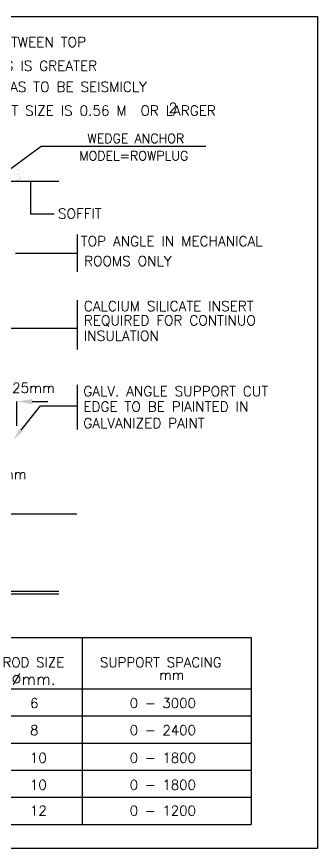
# Model space of a CAD drawing. Header units: millimetres. Extents: x 6 to 143847, y -192 to 53542.
# Drawn here: x 12562 to 19488, y 11 to 19153 of the extents above; entities that cross this region are included whole.
import ezdxf
from ezdxf.enums import TextEntityAlignment as Align

# ---------------------------------------------------------------- set-up
doc = ezdxf.new("R2010")
doc.units = ezdxf.units.MM
for name, color, linetype in [('DUCT', 7, 'Continuous'), ('L', 7, 'Continuous'), ('MLEROY80', 2, 'Continuous'), ('PIP', 7, 'Continuous'), ('Text', 50, 'Continuous')]:
    doc.layers.add(name, color=color, linetype=linetype)
doc.styles.add('ROMANC', font='romans.shx', dxfattribs={"width": 0.65, "height": 200})

msp = doc.modelspace()

# ---------------------------------------------------------------- linework, layer by layer
for p, q in [((12592, 15719), (12592, 15719)), ((12568, 15668), (12568, 15668)), ((12569, 15667), (12569, 15667)), ((12574, 15529), (12574, 15529)), ((12585, 15609), (12585, 15609)), ((12595, 15615), (12595, 15615)), ((12599, 15511), (12599, 15511)), ((12616, 15624), (12616, 15624)), ((12618, 15535), (12618, 15535)), ((12642, 15678), (12642, 15678)), ((12664, 15561), (12664, 15561)), ((12564, 15476), (12564, 15476)), ((12568, 15406), (12568, 15406)), ((12591, 15391), (12591, 15391)), ((12596, 15392), (12596, 15392)), ((12602, 15407), (12602, 15407)), ((12618, 15426), (12618, 15426)), ((12624, 15396), (12624, 15396)), ((12628, 15417), (12628, 15417)), ((12629, 15474), (12629, 15474)), ((12667, 15457), (12667, 15457)), ((12668, 15402), (12668, 15402)), ((12675, 15374), (12675, 15374)), ((12563, 9739), (12563, 10293)), ((12923, 10293), (13283, 10293))]:
    msp.add_line(p, q)
msp.add_solid([(12923, 10353), (12923, 10233), (12563, 10293)])
at = {"layer": 'DUCT'}
for p, q in [((4861, 15366), (13535, 15366)), ((13951, 7706), (6938, 7706))]:
    msp.add_line(p, q, dxfattribs=at)
at = {"layer": 'L'}
for p, q in [((12881, 15366), (12881, 14608)), ((13427, 14608), (12881, 14608)), ((13958, 14142), (13958, 13277)), ((12535, 13707), (13950, 13707)), ((13958, 12626), (13958, 11492)), ((12131, 11981), (13958, 11981)), ((13958, 10677), (13958, 9650)), ((12667, 9639), (13110, 10197)), ((13110, 10197), (13953, 10197)), ((13537, 5858), (6181, 5858)), ((13537, 5924), (6188, 5924)), ((4141, 4863), (17966, 4863)), ((14075, 4863), (14075, 562)), ((17966, 4863), (17966, 562)), ((4141, 3684), (17966, 3684)), ((4141, 3059), (17966, 3059)), ((4141, 2435), (17966, 2435)), ((4141, 1811), (17966, 1811)), ((4141, 1186), (17966, 1186)), ((4141, 562), (17966, 562))]:
    msp.add_line(p, q, dxfattribs=at)
msp.add_solid([(12705, 9609), (12630, 9669), (12488, 9413)], dxfattribs=at)
at = {"layer": 'MLEROY80'}
msp.add_lwpolyline([(19488, 11), (6, 11), (6, 19153), (19488, 19153)], close=True, dxfattribs=at)
at = {"layer": 'PIP'}
for p, q in [((12279, 15553), (13128, 16174)), ((13128, 16174), (16922, 16174))]:
    msp.add_line(p, q, dxfattribs=at)

# ---------------------------------------------------------------- texts
at = {"style": 'ROMANC'}
for s, p in [('25mm', (12950, 10610)), ('100mm', (12199, 8623))]:
    msp.add_text(s, height=230.4, dxfattribs=at).set_placement(p, align=Align.MIDDLE_CENTER)
at = {"layer": 'Text', "style": 'ROMANC'}
for s, height, p in [('WHEN DISTANCE BETWEEN TOP ', 230.4, (9429, 18453)), ('OF DUCT & CEILING IS GREATER ', 230.4, (9429, 17906)), ('THAN 300 mm.IT HAS TO BE SEISMICLY ', 230.4, (9429, 17423)), ('SUPPORTED IF DUCT SIZE IS 0.56 M  OR LARGER', 230.4, (9429, 16876)), ('2', 230, (16064, 16936)), ('WEDGE ANCHOR', 211.68, (14190, 16244)), ('MODEL=ROWPLUG', 211.68, (14002, 15845)), ('SOFFIT', 230.4, (13514, 14505)), ('TOP ANGLE IN MECHANICAL ', 230.4, (14039, 13869)), ('ROOMS ONLY', 230.4, (14115, 13412)), ('CALCIUM SILICATE INSERT', 230.4, (14110, 12376)), ('REQUIRED FOR CONTINUO', 230.4, (14110, 12047)), ('INSULATION', 230.4, (14110, 11693)), ('GALV. ANGLE SUPPORT CUT', 230.4, (14098, 10417)), ('EDGE TO BE PIAINTED IN', 230.4, (14098, 10063)), ('GALVANIZED PAINT', 230.4, (14098, 9683)), ('ROD SIZE', 225.3, (12238, 4178)), ('SUPPORT SPACING', 225.28, (14482, 4178)), ('%%Cmm.', 263.4, (12446, 3774)), ('mm', 225.3, (15844, 3893)), ('6', 225, (12870, 3242)), ('0 - 3000', 225.3, (15166, 3242)), ('8', 225, (12870, 2618)), ('0 - 2400', 225.3, (15166, 2618)), ('10', 225.3, (12870, 1983)), ('0 - 1800', 225.3, (15166, 1983)), ('10', 225.3, (12870, 1361)), ('0 - 1800', 225.3, (15166, 1361)), ('12', 225.3, (12870, 767)), ('0 - 1200', 225.3, (15166, 767))]:
    msp.add_text(s, height=height, dxfattribs=at).set_placement(p)

doc.saveas('drawing.dxf')
